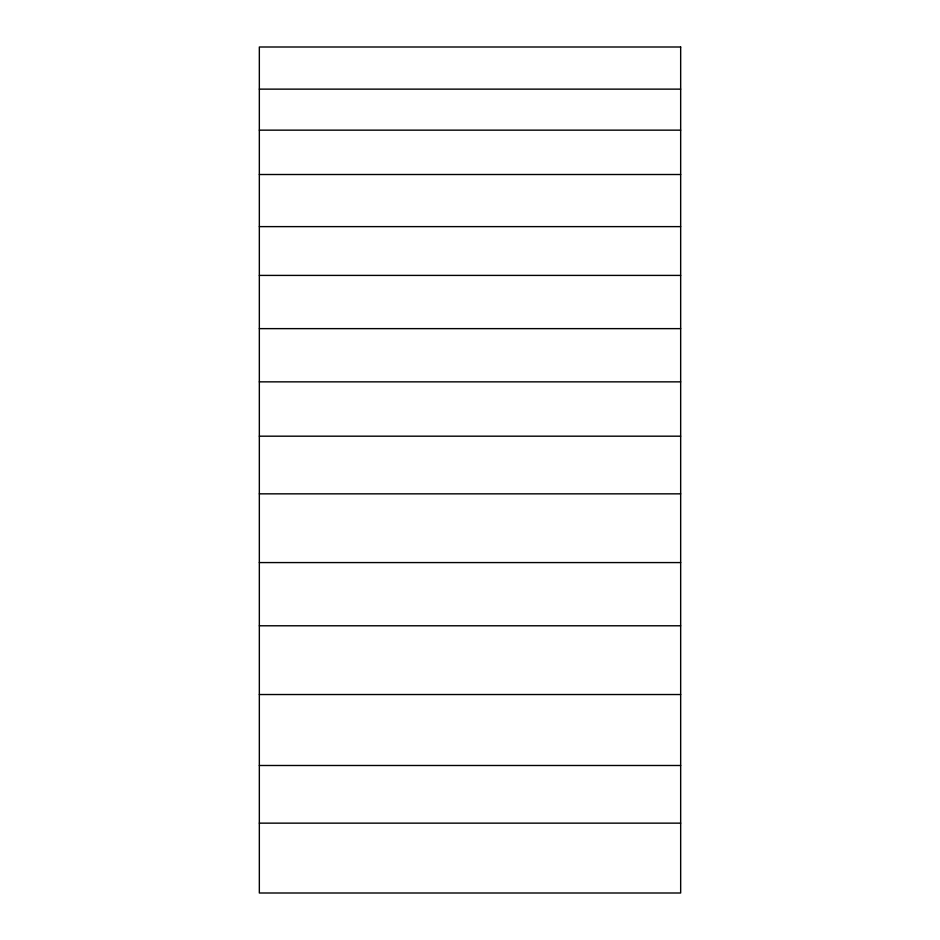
<?xml version="1.0" encoding="UTF-8"?>
<svg xmlns="http://www.w3.org/2000/svg" width="940" height="940" viewBox="0 0 940 940"><rect width="100%" height="100%" fill="white"/><g stroke="black" fill="none" stroke-linecap="round" stroke-linejoin="round"><path stroke-width="1.41" d="M259.334 89.136L680.666 89.136M259.334 130.155L680.666 130.155M259.334 174.511L680.666 174.511M259.334 226.622L680.666 226.622M259.334 275.408L680.666 275.408M259.334 328.636L680.666 328.636M259.334 381.852L680.666 381.852M259.334 436.184L680.666 436.184M259.334 493.841L680.666 493.841M259.334 562.578L680.666 562.578M259.334 625.782L680.666 625.782M259.334 694.531L680.666 694.531M259.334 765.489L680.666 765.489M259.334 823.146L680.666 823.146M680.666 47L259.334 47L259.334 893L680.666 893L680.666 47"/></g></svg>
